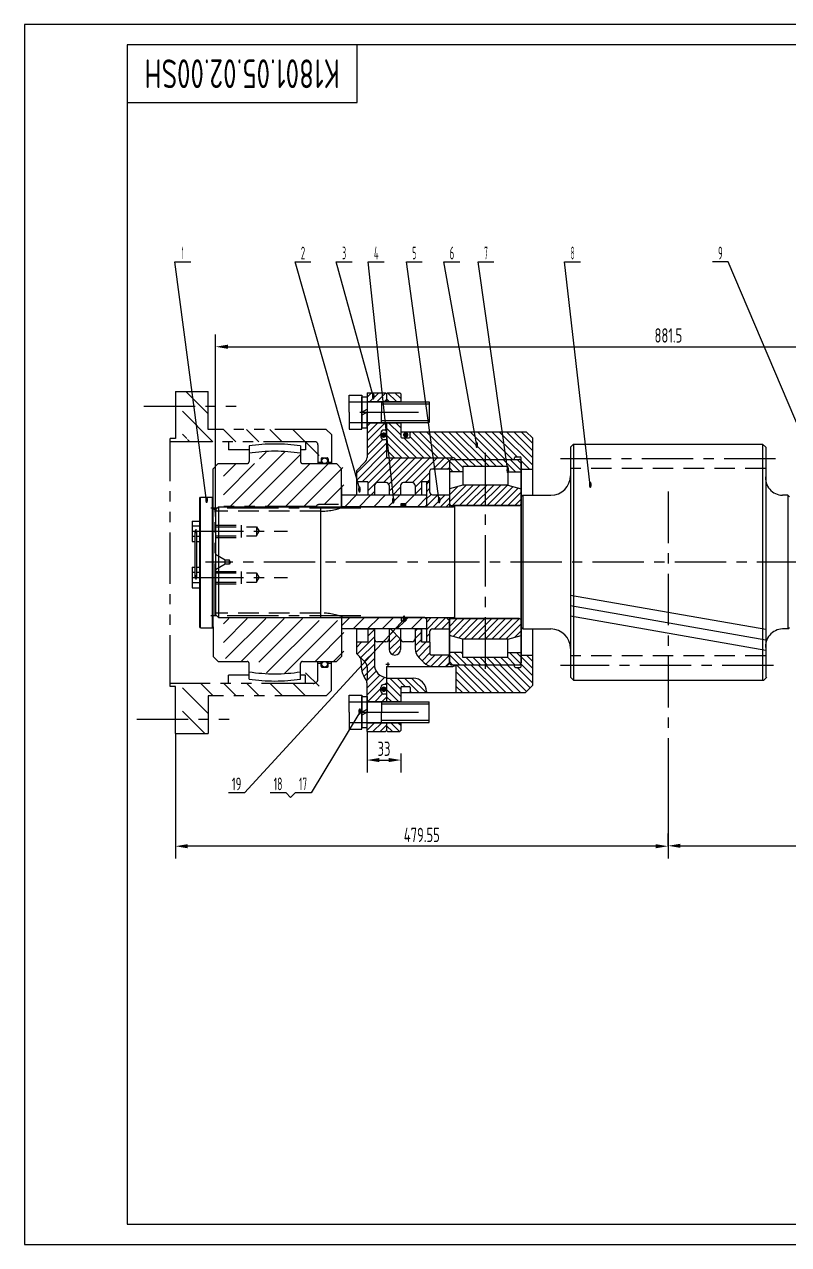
# Model space of a CAD drawing. Header units: millimetres. Extents: x 1710 to 3390, y 493 to 1727.
# Drawn here: x 1710 to 2454, y 539 to 1727 of the extents above; entities that cross this region are included whole.
import ezdxf
from ezdxf.enums import TextEntityAlignment as Align

# ---------------------------------------------------------------- set-up
doc = ezdxf.new("R2010")
doc.units = ezdxf.units.MM
doc.header["$LTSCALE"] = 40
for name, pattern in [('F', [0.75, 0.5, -0.25]), ('G', [2, 1.25, -0.25, 0.25, -0.25]), ('K', [2.5, 1.25, -0.25, 0.25, -0.25, 0.25, -0.25])]:
    doc.linetypes.add(name, pattern=pattern)
for name, color, linetype in [('01', 7, 'Continuous'), ('02', 1, 'Continuous'), ('04', 2, 'F'), ('05', 4, 'G'), ('07', 6, 'K'), ('08', 1, 'Continuous'), ('11', 3, 'Continuous')]:
    doc.layers.add(name, color=color, linetype=linetype)
doc.styles.get("Standard").update_dxf_attribs({"font": 'isocp', "width": 0.707, "bigfont": 'intecad.shx'})
doc.dimstyles.new('INTE', dxfattribs={"dimscale": 4, "dimtxt": 3.5, "dimasz": 3, "dimexe": 3, "dimexo": 0, "dimgap": 1, "dimtad": 1, "dimdec": 4, "dimdsep": 46, "dimtxsty": 'Standard', "dimcen": 0, "dimclrd": 1, "dimclre": 1, "dimclrt": 3, "dimaunit": 1, "dimadec": 0, "dimazin": 0, "dimtfac": 1, "dimtdec": 4, "dimtmove": 0, "dimatfit": 0, "dimfxl": 0, "dimarcsym": 0})
pattern_1 = [(45, (1.356, 15.7767), (-3.535534, 3.535534), [])]
pattern_2 = [(135, (1.356, 15.7767), (-3.535534, -3.535534), [])]
pattern_3 = [(45, (2.356, 15.7767), (-3.535534, 3.535534), [])]
pattern_4 = [(45, (2.356, 15.777), (-7.071068, 7.071068), [])]

# ---------------------------------------------------------------- blocks, each defined once
blk = doc.blocks.new('*U2')
at = {"layer": '01'}
for p, q in [((-15.1, 5), (-15.1, 0)), ((0, 5), (-15.1, 5)), ((-15.1, 0), (0, 0)), ((0, 0), (-2.9, 5)), ((0, 5), (2.9, 0)), ((0, 5), (15.1, 5)), ((15.1, 0), (0, 0)), ((15.1, 5), (15.1, 0))]:
    blk.add_line(p, q, dxfattribs=at)
at = {"layer": '05'}
blk.add_line((0, 7.1), (0, -2.1), dxfattribs=at)
blk = doc.blocks.new('*D37')
at = {"layer": '08', "color": 1, "lineweight": -2}
for p, q in [((1857.3, 1036.9), (1857.3, 915.1)), ((2336.8, 1019.9), (2336.8, 915.1)), ((2324.8, 927.1), (1869.3, 927.1))]:
    blk.add_line(p, q, dxfattribs=at)
at = {"layer": '08', "color": 1}
for points in [[(1869.3, 929.1), (1869.3, 925.1), (1857.3, 927.1)], [(2324.8, 929.1), (2324.8, 925.1), (2336.8, 927.1)]]:
    blk.add_solid(points, dxfattribs=at)
at = {"layer": 'Defpoints', "color": 0}
for p in [(1857.3, 1036.9), (2336.8, 1019.9), (1857.3, 927.1)]:
    blk.add_point(p, dxfattribs=at)
at = {"layer": '08', "color": 3, "insert": (2097.1, 938.1), "char_height": 14, "attachment_point": 5}
blk.add_mtext('479.55', dxfattribs=at)
blk = doc.blocks.new('*D38')
at = {"layer": '08', "color": 1, "lineweight": -2}
for p, q in [((1896.4, 1248.1), (1896.4, 1425.4)), ((2777.8, 1248.1), (2777.8, 1425.4)), ((1908.4, 1413.4), (2765.8, 1413.4))]:
    blk.add_line(p, q, dxfattribs=at)
at = {"layer": '08', "color": 1}
for points in [[(1908.4, 1415.4), (1908.4, 1411.4), (1896.4, 1413.4)], [(2765.8, 1415.4), (2765.8, 1411.4), (2777.8, 1413.4)]]:
    blk.add_solid(points, dxfattribs=at)
at = {"layer": 'Defpoints', "color": 0}
for p in [(2777.8, 1413.4), (1896.4, 1248.1), (2777.8, 1248.1)]:
    blk.add_point(p, dxfattribs=at)
at = {"layer": '08', "color": 3, "insert": (2337.1, 1424.4), "char_height": 14, "attachment_point": 5}
blk.add_mtext('881.5', dxfattribs=at)
blk = doc.blocks.new('*D41')
at = {"layer": '08', "color": 1, "lineweight": -2}
for p, q in [((2043.8, 1038.7), (2043.8, 999)), ((2055.8, 1011), (2064.8, 1011)), ((2076.8, 1017.3), (2076.8, 999))]:
    blk.add_line(p, q, dxfattribs=at)
at = {"layer": '08', "color": 1}
for points in [[(2055.8, 1013), (2055.8, 1009), (2043.8, 1011)], [(2064.8, 1013), (2064.8, 1009), (2076.8, 1011)]]:
    blk.add_solid(points, dxfattribs=at)
at = {"layer": 'Defpoints', "color": 0}
for p in [(2043.8, 1038.7), (2076.8, 1017.3), (2076.8, 1011)]:
    blk.add_point(p, dxfattribs=at)
at = {"layer": '08', "color": 3, "insert": (2060.3, 1022), "char_height": 14, "attachment_point": 5}
blk.add_mtext('33', dxfattribs=at)
blk = doc.blocks.new('*D42')
at = {"layer": '08', "color": 1, "lineweight": -2}
for p, q in [((2862.9, 1113), (2862.9, 915.5)), ((2336.8, 927.1), (2336.8, 939.5)), ((2348.8, 927.5), (2850.9, 927.5))]:
    blk.add_line(p, q, dxfattribs=at)
at = {"layer": '08', "color": 1}
for points in [[(2348.8, 929.5), (2348.8, 925.5), (2336.8, 927.5)], [(2850.9, 929.5), (2850.9, 925.5), (2862.9, 927.5)]]:
    blk.add_solid(points, dxfattribs=at)
at = {"layer": 'Defpoints', "color": 0}
for p in [(2862.9, 1113), (2336.8, 927.1), (2862.9, 927.5)]:
    blk.add_point(p, dxfattribs=at)
at = {"layer": '08', "color": 3, "insert": (2599.9, 938.5), "char_height": 14, "attachment_point": 5}
blk.add_mtext('526.1', dxfattribs=at)
blk = doc.blocks.new('*U50', base_point=(251.96, 168.31))
at = {"layer": '01'}
for p, q in [((251.96, 168.31), (251.96, 182.31)), ((195.96, 168.31), (251.96, 168.31))]:
    blk.add_line(p, q, dxfattribs=at)
blk = doc.blocks.new('*U51')
at = {"layer": '04'}
blk.add_blockref('*U50', (0, 0), dxfattribs=at)
blk = doc.blocks.new('*U52')
at = {"layer": '01'}
for points in [[(415, 292), (25, 292)], [(25, 292), (25, 5)], [(415, 5), (415, 292)], [(25, 5), (415, 5)]]:
    blk.add_lwpolyline(points, dxfattribs=at)
at = {"layer": '02'}
for points in [[(420, 297), (0, 297)], [(0, 297), (0, 0)], [(420, 0), (420, 297)], [(0, 0), (420, 0)]]:
    blk.add_lwpolyline(points, dxfattribs=at)

msp = doc.modelspace()

# ---------------------------------------------------------------- hatches: boundary and pattern name
at = {"layer": '02', "linetype": 'Continuous'}
h = msp.add_hatch(dxfattribs=at)
h.set_pattern_fill('ANSI31', color=1, scale=5, angle=90, style=0)
h.set_pattern_definition([(135, (1736.277, 625.262), (-11.22532, -11.22532), [])])
h.paths.add_polyline_path([(1864.07599, 1323.95128), (1869.07599, 1323.95128), (1869.07599, 1320.95128), (1981.07599, 1320.95128, -0.4142135624), (1984.07599, 1317.95128), (1984.07599, 1301.15128), (1987.07599, 1301.15128), (1987.07599, 1304.10361, -0.4142135624), (1988.07599, 1305.10361), (1993.07599, 1305.10361, -0.4142135624), (1994.07599, 1304.10361), (1994.07599, 1301.15128), (1997.07599, 1301.15128), (1997.07599, 1327.95128), (1992.07599, 1332.95128), (1889.07599, 1332.95128), (1889.07599, 1355.65128), (1864.07599, 1355.65128)])
h.paths.add_polyline_path([(1864.07599, 1369.66684), (1864.07599, 1355.65128), (1889.07599, 1355.65128), (1889.07599, 1369.66684)])
h.paths.add_polyline_path([(1864.07599, 1050.95128), (1889.07599, 1050.95128), (1889.07599, 1073.65128), (1992.07599, 1073.65128), (1997.07599, 1078.65128), (1997.07599, 1105.45128), (1994.07599, 1105.45128), (1994.07599, 1102.49895, -0.4142135624), (1993.07599, 1101.49895), (1988.07599, 1101.49895, -0.4142135624), (1987.07599, 1102.49895), (1987.07599, 1105.45128), (1984.07599, 1105.45128), (1984.07599, 1088.65128, -0.4142135624), (1981.07599, 1085.65128), (1869.07599, 1085.65128), (1869.07599, 1082.65128), (1864.07599, 1082.65128)])
h.paths.add_polyline_path([(1889.07599, 1036.93572), (1889.07599, 1050.95128), (1864.07599, 1050.95128), (1864.07599, 1036.93572)])
at = {"layer": '02'}
h = msp.add_hatch(dxfattribs=at)
h.set_pattern_fill('_USER', color=256, scale=5, angle=45, style=0, pattern_type=0)
h.set_pattern_definition(pattern_3)
h.paths.add_polyline_path([(2084.27211, 1305.18878), (2062.82599, 1305.18878), (2062.82599, 1322.75128), (2060.32599, 1322.75128, -0.4142135624), (2057.32599, 1325.75128), (2057.32599, 1329.27628, -0.4142135624), (2060.32599, 1332.27628), (2062.82599, 1332.27628), (2062.82599, 1339.38878), (2043.82599, 1339.38878), (2043.82599, 1334.58878), (2043.82599, 1305.60654, -0.2265014287), (2041.46796, 1300.66825), (2033.48849, 1292.68878), (2033.48849, 1285.79529), (2034.64019, 1281.74298), (2044.49099, 1281.74298), (2044.49099, 1269.04298), (2051.08099, 1269.04298), (2051.08099, 1278.18878, -0.4142135624), (2054.08099, 1281.18878), (2062.37849, 1281.18878, -0.4142135624), (2065.37849, 1278.18878), (2065.37849, 1269.04298), (2071.81372, 1269.04298)])
h.paths.add_polyline_path([(2106.47599, 1294.18878), (2123.69607, 1294.18878), (2123.97599, 1295.07976), (2123.97599, 1301.58855, -0.0000559219), (2123.97599, 1301.58902), (2123.97599, 1302.23798), (2121.02519, 1305.18878), (2084.27211, 1305.18878), (2071.81372, 1269.04298), (2076.38099, 1269.04298), (2076.38099, 1278.18878, -0.4142135624), (2079.38099, 1281.18878), (2087.67849, 1281.18878, -0.4142135624), (2090.67849, 1278.18878), (2090.67849, 1269.04298), (2096.97849, 1269.04298), (2096.97849, 1281.74298), (2104.97599, 1281.74298), (2104.97599, 1292.68878, -0.4142135624)])
h.paths.add_polyline_path([(2062.82599, 1367.68878), (2061.82599, 1368.68878), (2043.82599, 1368.68878), (2043.82599, 1359.98878), (2062.82599, 1359.98878)])
h.paths.add_polyline_path([(2047.73828, 1361.4969), (2052.47922, 1361.4969), (2052.47922, 1367.65075), (2047.73828, 1367.65075)], flags=24)
h = msp.add_hatch(dxfattribs=at)
h.set_pattern_fill('_USER', color=256, scale=5, angle=135, style=0, pattern_type=0)
h.set_pattern_definition(pattern_2)
h.paths.add_polyline_path([(2204.82599, 1324.68878), (2198.82599, 1330.68878), (2086.32599, 1330.68878), (2085.32599, 1329.68878), (2085.32599, 1325.68878, -0.4142135624), (2084.32599, 1324.68878), (2077.32599, 1324.68878, -0.4142135624), (2076.32599, 1325.68878), (2076.32599, 1339.38878), (2062.82599, 1339.38878), (2062.82599, 1322.75128), (2062.82599, 1305.73798), (2062.82599, 1305.18878), (2127.32599, 1305.18878, -0.2679491924), (2129.92407, 1303.68878), (2187.32599, 1303.68878), (2187.32599, 1305.18878, -0.4142135624), (2188.32599, 1306.18878), (2192.82599, 1306.18878, -0.4142135624), (2193.82599, 1305.18878), (2193.82599, 1294.18878), (2204.82599, 1294.18878)])
h.paths.add_polyline_path([(2076.32599, 1367.68878), (2075.32599, 1368.68878), (2063.82599, 1368.68878), (2062.82599, 1367.68878), (2062.82599, 1359.98878), (2076.32599, 1359.98878)])
h.paths.add_polyline_path([(2147.72871, 1333.73233), (2170.07327, 1333.73233), (2170.07327, 1320.60733), (2147.72871, 1320.60733)], flags=25)
at = {"layer": '02', "linetype": 'Continuous'}
for points in [[(2057.38661, 1327.3473, 1), (2062.76939, 1327.3473, 1)], [(2078.83342, 1327.64043, 1), (2084.21619, 1327.64043, 1)], [(2057.46596, 1079.936, 1), (2062.84873, 1079.936, 1)]]:
    msp.add_hatch(color=1, dxfattribs=at).paths.add_polyline_path(points)
at = {"layer": '02'}
h = msp.add_hatch(dxfattribs=at)
h.set_pattern_fill('ANSI31', color=256, scale=4, style=0)
h.set_pattern_definition([(45, (1741.825, 532.301), (-8.98026, 8.98026), [])])
h.paths.add_polyline_path([(1994.36764, 1257.86683, -0.3829278066), (1996.35599, 1259.65128), (2018.35599, 1259.65128), (2021.35599, 1262.65128), (2021.35599, 1284.40128), (2021.35599, 1294.65128), (2016.35599, 1299.65128), (1981.07599, 1299.65128, -0.4142135624), (1979.07599, 1301.65128), (1979.07599, 1309.72892, 0.096117968), (1939.07599, 1309.72892), (1939.07599, 1301.65128, -0.4142135624), (1937.07599, 1299.65128), (1909.07599, 1299.65128), (1904.07599, 1294.65128), (1904.07599, 1272.35128), (1904.07599, 1257.86683)])
h.paths.add_polyline_path([(1904.07599, 1148.73573), (1904.07599, 1134.25128), (1904.07599, 1111.95128), (1909.07599, 1106.95128), (1937.07599, 1106.95128, -0.4142135624), (1939.07599, 1104.95128), (1939.07599, 1096.87364, 0.096117968), (1979.07599, 1096.87364), (1979.07599, 1104.95128, -0.4142135624), (1981.07599, 1106.95128), (2016.35599, 1106.95128), (2021.35599, 1111.95128), (2021.35599, 1122.20128), (2021.35599, 1143.95128), (2018.35599, 1146.95128), (1996.35599, 1146.95128, -0.3829278066), (1994.36764, 1148.73573)])
h = msp.add_hatch(dxfattribs=at)
h.set_pattern_fill('ANSI31', color=256, scale=1.5, angle=90, style=0)
h.set_pattern_definition([(135, (1766.6815, 541.4263), (-3.367596, -3.367596), [])])
h.paths.add_polyline_path([(2136.97599, 1296.68878), (2180.82599, 1296.68878), (2180.82599, 1291.68878), (2193.82599, 1291.68878), (2193.82599, 1301.58878, 0.4142135624), (2191.72599, 1303.68878), (2126.07599, 1303.68878, 0.4141808044), (2123.97599, 1301.58902), (2123.97599, 1291.68878), (2136.97599, 1291.68878)])
h.paths.add_polyline_path([(2180.82599, 1110.68878), (2136.97599, 1110.68878), (2136.97599, 1115.68878), (2123.97599, 1115.68878), (2123.97599, 1105.78855, 0.414180805), (2126.07599, 1103.68878), (2191.72599, 1103.68878, 0.4142135624), (2193.82599, 1105.78878), (2193.82599, 1115.68878), (2180.82599, 1115.68878)])
at = {"layer": '02', "linetype": 'Continuous'}
h = msp.add_hatch(dxfattribs=at)
h.set_pattern_fill('_USER', color=1, scale=5, angle=45, style=0, pattern_type=0)
h.set_pattern_definition([(45, (2014.297, 1008.137), (-3.53553, 3.53553), [])])
h.paths.add_polyline_path([(2107.67599, 1269.18878, -0.4142135624), (2104.67599, 1272.18878), (2104.67599, 1281.43878), (2101.67599, 1281.43878), (2101.67599, 1257.68878), (2120.97599, 1257.68878), (2123.97599, 1260.68878), (2123.97599, 1268.68878), (2123.47599, 1269.18878)])
h.paths.add_polyline_path([(2123.47599, 1138.68878), (2123.97599, 1139.18878), (2123.97599, 1146.68878), (2120.97599, 1149.68878), (2101.67599, 1149.68878), (2101.67599, 1125.93878), (2104.67599, 1125.93878), (2104.67599, 1135.68878, -0.4142135624), (2107.67599, 1138.68878)])
at = {"layer": '02'}
h = msp.add_hatch(dxfattribs=at)
h.set_pattern_fill('ANSI31', color=256, scale=1.5, style=0)
h.set_pattern_definition([(45, (1766.6815, 541.4263), (-3.367596, 3.367596), [])])
h.paths.add_polyline_path([(2191.72599, 1258.68878, 0.4142135624), (2193.82599, 1260.78878), (2193.82599, 1275.20544), (2180.82599, 1278.68878), (2136.97599, 1278.68878), (2123.97599, 1275.20544), (2123.97599, 1260.78854, 0.4141805909), (2126.07599, 1258.68878)])
h.paths.add_polyline_path([(2126.07599, 1148.68878, 0.4141805908), (2123.97599, 1146.58902), (2123.97599, 1132.17212), (2136.97599, 1128.68878), (2180.82599, 1128.68878), (2193.82599, 1132.17212), (2193.82599, 1146.58878, 0.4142135624), (2191.72599, 1148.68878)])
h = msp.add_hatch(dxfattribs=at)
h.set_pattern_fill('_USER', color=256, scale=10, angle=45, style=0, pattern_type=0)
h.set_pattern_definition(pattern_4)
h.paths.add_polyline_path([(2077.17599, 1257.68878), (2077.17599, 1260.68878), (2081.67599, 1260.68878), (2081.67599, 1257.68878), (2100.17599, 1257.68878), (2101.67599, 1259.18878), (2101.67599, 1268.26378), (2101.17599, 1268.76378), (2089.47599, 1268.76378), (2019.07599, 1268.76378), (2019.07599, 1257.68878), (2028.67599, 1257.68878)])
h.paths.add_polyline_path([(2067.07089, 1259.86287), (2071.84012, 1259.86287), (2071.84012, 1265.86287), (2067.07089, 1265.86287)], flags=24)
msp.add_hatch(color=256, dxfattribs=at).paths.add_polyline_path([(2081.67599, 1257.68878), (2081.67599, 1260.68878), (2077.17599, 1260.68878), (2077.17599, 1257.68878)])
h = msp.add_hatch(dxfattribs=at)
h.set_pattern_fill('_USER', color=256, scale=10, angle=45, style=0, pattern_type=0)
h.set_pattern_definition(pattern_4)
h.paths.add_polyline_path([(2071.04884, 1138.61378), (2078.46234, 1146.68878), (2077.17599, 1146.68878), (2077.17599, 1149.68878), (2019.07599, 1149.68878), (2019.07599, 1138.61378)])
h.paths.add_polyline_path([(2101.17599, 1138.61378), (2101.67599, 1139.11378), (2101.67599, 1148.18878), (2100.17599, 1149.68878), (2081.67599, 1149.68878), (2081.67599, 1146.68878), (2078.46234, 1146.68878), (2071.04884, 1138.61378)])
h.paths.add_polyline_path([(2077.63209, 1145.35554), (2082.37303, 1145.35554), (2082.37303, 1151.50939), (2077.63209, 1151.50939)], flags=9)
h = msp.add_hatch(dxfattribs=at)
h.set_pattern_fill('_USER', color=256, scale=5, angle=45, style=0, pattern_type=0)
h.set_pattern_definition(pattern_3)
h.paths.add_polyline_path([(2050.95099, 1116.72262), (2050.95099, 1129.18878), (2050.95099, 1138.33458), (2044.49099, 1138.33458), (2044.49099, 1125.63458), (2033.48849, 1125.63458), (2033.48849, 1114.68878), (2036.39112, 1111.78615), (2041.61916, 1106.55811)])
h.paths.add_polyline_path([(2037.99593, 1102.61158, 0.1401145577), (2042.72443, 1089.12515, -0.155135929), (2043.82599, 1085.66029), (2043.82599, 1067.98878), (2062.82599, 1067.98878), (2062.82599, 1075.10128), (2060.32599, 1075.10128, -0.4142135624), (2057.32599, 1078.10128), (2057.32599, 1081.62628, -0.4142135624), (2060.32599, 1084.62628), (2062.82599, 1084.62628), (2062.82599, 1091.18835, -0.3890570737), (2050.95099, 1104.13958), (2050.95099, 1116.72262)])
h = msp.add_hatch(dxfattribs=at)
h.set_pattern_fill('_USER', color=256, scale=5, angle=45, style=0, pattern_type=0)
h.set_pattern_definition(pattern_1)
h.paths.add_polyline_path([(2066.87849, 1138.33458), (2065.37849, 1138.33458), (2065.37849, 1118.68878, 0.4142801306), (2070.87974, 1113.18878, 0.4142801306), (2076.38099, 1118.68878), (2076.38099, 1128.76558, -0.0064190166), (2076.37111, 1128.84197)])
at = {"layer": '02', "linetype": 'Continuous'}
h = msp.add_hatch(dxfattribs=at)
h.set_pattern_fill('_USER', color=1, scale=5, angle=45, style=0, pattern_type=0)
h.set_pattern_definition(pattern_1)
h.paths.add_polyline_path([(2106.47599, 1113.18878, -0.4142135624), (2104.97599, 1114.68878), (2104.97599, 1125.63458), (2096.97849, 1125.63458), (2096.97849, 1138.33458), (2090.67849, 1138.33458), (2090.67849, 1119.67186, 0.1989123674), (2094.4861, 1110.47947), (2099.01838, 1105.94719, 0.1763882473), (2107.08082, 1102.18878), (2121.02519, 1102.18878), (2123.97599, 1105.13958), (2123.97599, 1105.78855, -0.0000559219), (2123.97599, 1105.78902), (2123.97599, 1113.18878)])
at = {"layer": '02'}
h = msp.add_hatch(dxfattribs=at)
h.set_pattern_fill('_USER', color=256, scale=5, angle=135, style=0, pattern_type=0)
h.set_pattern_definition(pattern_2)
h.paths.add_polyline_path([(2197.92599, 1076.68878), (2204.82599, 1083.58878), (2204.82599, 1113.18878), (2193.82599, 1113.18878), (2193.82599, 1102.18878, -0.4142135624), (2192.82599, 1101.18878), (2188.32599, 1101.18878, -0.4142135624), (2187.32599, 1102.18878), (2187.32599, 1103.68878), (2130.32599, 1103.68878), (2130.32599, 1076.68878)])
h.paths.add_polyline_path([(2076.32599, 1081.68878, -0.4142135624), (2077.32599, 1082.68878), (2084.32599, 1082.68878, -0.4142135624), (2085.32599, 1081.68878), (2085.32599, 1077.68878), (2086.32599, 1076.68878), (2101.72599, 1076.68878), (2101.72599, 1077.68878, 0.4142135624), (2088.72599, 1090.68878), (2062.82599, 1090.68878), (2062.82599, 1084.62628), (2062.82599, 1067.98878), (2076.32599, 1067.98878)])
h.paths.add_polyline_path([(2075.32599, 1038.68878), (2076.32599, 1039.68878), (2076.32599, 1047.38878), (2062.82599, 1047.38878), (2062.82599, 1039.68878), (2063.82599, 1038.68878)])
h = msp.add_hatch(dxfattribs=at)
h.set_pattern_fill('_USER', color=256, scale=5, angle=45, style=0, pattern_type=0)
h.set_pattern_definition(pattern_1)
h.paths.add_polyline_path([(2043.82599, 1047.38878), (2043.82599, 1042.58878), (2043.82599, 1038.68878), (2061.82599, 1038.68878), (2062.82599, 1039.68878), (2062.82599, 1047.38878)])

# ---------------------------------------------------------------- linework, layer by layer
for p, q in [((2043.82599, 1359.98878), (2076.82599, 1359.98878)), ((2043.82599, 1339.38878), (2076.82599, 1339.38878)), ((2244.82599, 1318.53378), (2241.82599, 1315.53378)), ((2241.82599, 1315.53378), (2241.82599, 1091.84378)), ((2244.82599, 1318.53378), (2244.82599, 1088.84378)), ((2244.82599, 1318.53378), (2428.82599, 1318.53378)), ((2428.82599, 1318.53378), (2428.82599, 1088.84378)), ((2428.82599, 1318.53378), (2431.82599, 1315.53378)), ((2431.82599, 1315.53378), (2431.82599, 1091.84378)), ((2126.07599, 1303.68878), (2191.72599, 1303.68878)), ((2180.82599, 1296.68878), (2136.97599, 1296.68878)), ((2136.97599, 1296.68878), (2136.97599, 1278.68878)), ((2180.82599, 1296.68878), (2180.82599, 1278.68878)), ((2136.97599, 1291.68878), (2123.97599, 1291.68878)), ((2180.82599, 1291.68878), (2193.82599, 1291.68878)), ((2019.07599, 1278.27878), (2019.07599, 1257.66378)), ((2136.97599, 1278.68878), (2123.97599, 1275.20544)), ((2180.82599, 1278.68878), (2136.97599, 1278.68878)), ((2180.82599, 1278.68878), (2193.82599, 1275.20544)), ((2195.32599, 1268.77878), (2222.72599, 1268.77878)), ((2453.32599, 1268.77878), (2448.11969, 1268.77878)), ((1899.37599, 1257.66378), (2127.82599, 1257.66378)), ((2028.67599, 1257.68878), (2019.07599, 1257.68878)), ((2126.07597, 1258.68878), (2191.72599, 1258.68878)), ((2128.82599, 1258.71878), (2128.82599, 1148.65878)), ((1899.37599, 1149.71378), (2127.82599, 1149.71378)), ((2019.07599, 1149.71378), (2019.07599, 1149.68878)), ((2019.07599, 1149.68878), (2019.07599, 1129.09878)), ((2126.07597, 1148.68878), (2191.72599, 1148.68878)), ((2135.60597, 1148.68878), (2191.72599, 1148.68878)), ((2136.97599, 1128.68878), (2123.97599, 1132.17212)), ((2180.82599, 1128.68878), (2136.97599, 1128.68878)), ((2136.97599, 1110.68878), (2136.97599, 1128.68878)), ((2180.82599, 1128.68878), (2193.82599, 1132.17212)), ((2180.82599, 1110.68878), (2180.82599, 1128.68878)), ((2195.32599, 1138.59878), (2222.72599, 1138.59878)), ((2453.32599, 1138.59878), (2448.11969, 1138.59878)), ((2136.97599, 1115.68878), (2123.97599, 1115.68878)), ((2180.82599, 1110.68878), (2136.97599, 1110.68878)), ((2180.82599, 1115.68878), (2193.82599, 1115.68878)), ((2126.07599, 1103.68878), (2191.72599, 1103.68878)), ((2244.82599, 1088.84378), (2241.82599, 1091.84378)), ((2244.82599, 1088.84378), (2430.02599, 1088.84378)), ((2433.02599, 1091.84378), (2430.02599, 1088.84378)), ((2043.82599, 1067.98878), (2076.82599, 1067.98878)), ((2043.82599, 1047.38878), (2076.82599, 1047.38878))]:
    msp.add_line(p, q)
for centre, radius, start, end in [((2126.07599, 1301.58878), 2.1, 90.00000001, 180), ((2191.72599, 1301.58878), 2.1, 0, 90), ((2222.72599, 1287.87878), 19.1, 270, 0), ((2448.55934, 1285.6537), 16.88064, 172.42564117, 268.50757735), ((2126.07599, 1260.78878), 2.1, 180, 270), ((2127.82599, 1258.66378), 1, 270, 0), ((2126.07599, 1146.58878), 2.1, 90, 180), ((2127.82599, 1148.71378), 1, 0, 90), ((2222.72599, 1119.49878), 19.1, 0, 90), ((2448.55934, 1121.72387), 16.88064, 91.49242265, 187.57435883), ((2126.07599, 1105.78878), 2.1, 180, 269.99999999), ((2191.72599, 1105.78878), 2.1, 270, 0)]:
    msp.add_arc(centre, radius, start, end)
at = {"layer": '01'}
for p, q in [((2043.82599, 1368.68878), (2043.82599, 1305.60654)), ((2043.82599, 1368.68878), (2061.82599, 1368.68878)), ((2062.82599, 1367.68878), (2061.82599, 1368.68878)), ((2062.82599, 1367.68878), (2063.82599, 1368.68878)), ((2062.82599, 1367.68878), (2062.82599, 1359.68878)), ((2062.82599, 1367.68878), (2062.82599, 1359.68878)), ((2063.82599, 1368.68878), (2075.82599, 1368.68878)), ((2075.82599, 1368.68878), (2076.82599, 1367.68878)), ((2076.82599, 1367.68878), (2076.82599, 1359.68878)), ((2026.32599, 1349.68878), (2026.32599, 1366.16378)), ((2026.32599, 1366.16378), (2038.82599, 1366.16378)), ((2026.32599, 1359.68878), (2038.82599, 1359.68878)), ((2038.82599, 1366.16378), (2038.82599, 1349.68878)), ((2038.82599, 1359.68878), (2104.33106, 1359.68878)), ((2057.82599, 1359.68878), (2057.82599, 1349.68878)), ((2104.33106, 1359.68878), (2104.33106, 1339.68878)), ((2026.32599, 1349.68878), (2026.32599, 1333.21378)), ((2038.82599, 1333.21378), (2038.82599, 1349.68878)), ((2057.82599, 1339.68878), (2057.82599, 1349.68878)), ((2026.32599, 1339.68878), (2038.82599, 1339.68878)), ((2026.32599, 1333.21378), (2038.82599, 1333.21378)), ((2038.82599, 1339.68878), (2104.33106, 1339.68878)), ((2062.82599, 1339.68878), (2062.82599, 1305.18878)), ((2062.82599, 1339.68878), (2062.82599, 1322.75128)), ((2076.82599, 1339.68878), (2076.82599, 1325.68878)), ((2085.82599, 1329.68878), (2086.82599, 1330.68878)), ((2204.82599, 1324.68878), (2198.82599, 1330.68878)), ((2062.82599, 1322.75128), (2062.82599, 1305.73798)), ((2085.82599, 1325.68878), (2085.82599, 1329.68878)), ((2204.82599, 1324.68878), (2204.82599, 1268.77878)), ((2123.97599, 1302.23798), (2123.97599, 1257.66378)), ((2193.82599, 1301.58878), (2193.82599, 1260.78878)), ((2033.48849, 1292.68878), (2033.48849, 1268.76378)), ((2104.97599, 1281.74298), (2104.97599, 1292.68878)), ((2123.97599, 1294.18878), (2106.47599, 1294.18878)), ((2044.49099, 1281.74298), (2044.49099, 1269.04298)), ((2051.08099, 1278.18878), (2051.08099, 1268.76378)), ((2065.37849, 1278.18878), (2065.37849, 1269.04298)), ((2076.38099, 1278.18878), (2076.38099, 1269.04298)), ((2090.67849, 1278.18878), (2090.67849, 1268.76378)), ((2096.97849, 1281.74298), (2096.97849, 1268.76378)), ((2101.67599, 1281.43878), (2101.67599, 1257.66378)), ((2101.67599, 1281.43878), (2104.67599, 1281.43878)), ((2104.67599, 1281.43878), (2104.67599, 1272.18878)), ((2077.17599, 1257.68878), (2077.17599, 1260.68878)), ((2077.17599, 1260.68878), (2081.67599, 1260.68878)), ((2081.67599, 1257.66378), (2081.67599, 1260.68878)), ((2101.67599, 1268.26378), (2101.17599, 1268.76378)), ((2123.97599, 1268.68878), (2123.47599, 1269.18878)), ((2123.97599, 1268.68878), (2123.97599, 1257.66378)), ((2195.32599, 1268.77878), (2193.82599, 1267.27878)), ((2193.82599, 1267.27878), (2193.82599, 1140.09878)), ((2195.32599, 1268.77878), (2195.32599, 1138.59878)), ((2453.32599, 1268.77878), (2453.32599, 1138.59878)), ((2453.32599, 1268.77878), (2454.82599, 1267.27878)), ((1896.37599, 1254.66378), (1896.37599, 1152.71378)), ((1899.37599, 1257.66378), (1899.37599, 1149.71378)), ((2101.67599, 1259.18878), (2100.17599, 1257.68878)), ((1873.57599, 1243.70378), (1873.57599, 1223.67378)), ((1873.57599, 1243.70378), (1881.07599, 1243.70378)), ((1881.07599, 1238.69628), (1873.57599, 1238.69628)), ((1876.37329, 1228.68128), (1873.57599, 1228.68128)), ((1873.57599, 1223.67378), (1876.37329, 1223.67378)), ((1876.37329, 1233.68878), (1876.37329, 1188.68878)), ((1878.2787, 1188.68878), (1878.2787, 1233.68878)), ((1881.07599, 1228.68128), (1878.2787, 1228.68128)), ((1878.2787, 1223.67378), (1881.07599, 1223.67378)), ((1873.57599, 1198.70378), (1873.57599, 1178.67378)), ((1873.57599, 1198.70378), (1876.37329, 1198.70378)), ((1876.37329, 1193.69628), (1873.57599, 1193.69628)), ((1878.2787, 1198.70378), (1881.07599, 1198.70378)), ((1881.07599, 1193.69628), (1878.2787, 1193.69628)), ((1881.07599, 1183.68128), (1873.57599, 1183.68128)), ((1873.57599, 1178.67378), (1881.07599, 1178.67378)), ((1899.37599, 1149.71378), (1896.37599, 1152.71378)), ((2077.17599, 1149.68878), (2077.17599, 1146.68878)), ((2077.17599, 1146.68878), (2081.67599, 1146.68878)), ((2081.67599, 1149.71378), (2081.67599, 1146.68878)), ((2101.67599, 1148.18878), (2100.17599, 1149.68878)), ((2101.67599, 1149.71378), (2101.67599, 1125.93878)), ((2123.97599, 1149.71378), (2123.97599, 1139.18878)), ((2123.97599, 1149.71378), (2123.97599, 1105.13958)), ((2193.82599, 1146.58878), (2193.82599, 1105.78878)), ((2033.48849, 1138.61378), (2033.48849, 1114.68878)), ((2044.49099, 1138.33458), (2044.49099, 1125.63458)), ((2050.95099, 1138.61378), (2050.95099, 1129.18878)), ((2050.95099, 1129.18878), (2050.95099, 1103.77628)), ((2065.37849, 1138.61378), (2065.37849, 1118.68878)), ((2066.87849, 1138.33458), (2076.38099, 1128.83208)), ((2076.38099, 1138.61378), (2076.38099, 1118.68878)), ((2090.67849, 1138.61378), (2090.67849, 1119.67186)), ((2096.97849, 1138.61378), (2096.97849, 1125.63458)), ((2096.97849, 1125.63458), (2096.97849, 1138.61378)), ((2101.17599, 1138.61378), (2101.67599, 1139.11378)), ((2104.67599, 1135.68878), (2104.67599, 1125.93878)), ((2123.97599, 1139.18878), (2123.47599, 1138.68878)), ((2195.32599, 1138.59878), (2193.82599, 1140.09878)), ((2204.82599, 1138.59878), (2204.82599, 1083.58878)), ((2453.32599, 1138.59878), (2454.82599, 1140.09878)), ((2101.67599, 1125.93878), (2104.67599, 1125.93878)), ((2104.97599, 1125.63458), (2104.97599, 1114.68878)), ((2070.87849, 1113.18878), (2070.88099, 1113.18878)), ((2099.01838, 1105.94719), (2094.4861, 1110.47947)), ((2123.97599, 1113.18878), (2106.47599, 1113.18878)), ((2062.82599, 1102.18878), (2062.82599, 1067.68878)), ((2062.82599, 1101.63958), (2062.82599, 1084.62628)), ((2130.32599, 1103.68878), (2130.32599, 1076.68878)), ((2043.82599, 1038.68878), (2043.82599, 1085.66029)), ((2062.82599, 1084.62628), (2062.82599, 1067.68878)), ((2076.82599, 1081.68878), (2076.82599, 1067.68878)), ((2085.82599, 1081.68878), (2085.82599, 1077.68878)), ((2197.92599, 1076.68878), (2204.82599, 1083.58878)), ((2026.32599, 1074.16378), (2038.82599, 1074.16378)), ((2026.32599, 1057.68878), (2026.32599, 1074.16378)), ((2038.82599, 1074.16378), (2038.82599, 1057.68878)), ((2085.82599, 1077.68878), (2086.82599, 1076.68878)), ((2101.72599, 1077.68878), (2101.72599, 1076.68878)), ((2026.32599, 1067.68878), (2038.82599, 1067.68878)), ((2026.32599, 1057.68878), (2026.32599, 1041.21378)), ((2038.82599, 1067.68878), (2104.33106, 1067.68878)), ((2038.82599, 1041.21378), (2038.82599, 1057.68878)), ((2057.82599, 1067.68878), (2057.82599, 1057.68878)), ((2057.82599, 1047.68878), (2057.82599, 1057.68878)), ((2104.33106, 1047.68878), (2104.33106, 1067.68878)), ((2026.32599, 1047.68878), (2038.82599, 1047.68878)), ((2038.82599, 1047.68878), (2104.33106, 1047.68878)), ((2062.82599, 1047.68878), (2062.82599, 1039.68878)), ((2062.82599, 1047.68878), (2062.82599, 1039.68878)), ((2076.82599, 1047.68878), (2076.82599, 1039.68878)), ((2026.32599, 1041.21378), (2038.82599, 1041.21378)), ((2043.82599, 1038.68878), (2061.82599, 1038.68878)), ((2062.82599, 1039.68878), (2061.82599, 1038.68878)), ((2063.82599, 1038.68878), (2062.82599, 1039.68878)), ((2063.82599, 1038.68878), (2075.82599, 1038.68878)), ((2075.82599, 1038.68878), (2076.82599, 1039.68878))]:
    msp.add_line(p, q, dxfattribs=at)
at = {"layer": '01', "color": 7, "linetype": 'Continuous'}
for p, q in [((2062.82599, 1332.27628), (2060.32599, 1332.27628)), ((2076.82599, 1330.68878), (2198.82599, 1330.68878)), ((2057.32599, 1329.27628), (2057.32599, 1325.75128)), ((2062.82599, 1322.75128), (2060.32599, 1322.75128)), ((2077.82599, 1324.68878), (2084.82599, 1324.68878)), ((2041.46796, 1300.66825), (2033.48849, 1292.68878)), ((2062.82599, 1305.18878), (2127.32599, 1305.18878)), ((2123.97599, 1302.23798), (2120.97599, 1305.23798)), ((2123.97599, 1301.58902), (2123.97599, 1257.66378)), ((2129.92407, 1303.68878), (2187.32599, 1303.68878)), ((2133.49599, 1303.68878), (2187.32599, 1303.68878)), ((2133.49599, 1303.68878), (2187.32599, 1303.68878)), ((2187.32599, 1303.68878), (2187.32599, 1305.18878)), ((2188.32599, 1306.18878), (2192.82599, 1306.18878)), ((2193.82599, 1102.18878), (2193.82599, 1305.18878)), ((2193.82599, 1294.18878), (2204.82599, 1294.18878)), ((2044.49099, 1281.74298), (2033.48849, 1281.74298)), ((2062.37849, 1281.18878), (2054.08099, 1281.18878)), ((2087.67849, 1281.18878), (2079.38099, 1281.18878)), ((2104.97599, 1281.74298), (2096.97849, 1281.74298)), ((1881.07599, 1266.00128), (1881.87599, 1266.80128)), ((1881.07599, 1140.60128), (1881.07599, 1266.00128)), ((1881.87599, 1139.80128), (1881.87599, 1266.80128)), ((1881.87599, 1266.80128), (1893.27599, 1266.80128)), ((1893.27599, 1139.80128), (1893.27599, 1266.80128)), ((1894.07599, 1266.00128), (1893.27599, 1266.80128)), ((1894.07599, 1140.60128), (1894.07599, 1266.00128)), ((2089.47599, 1268.76378), (2019.07599, 1268.76378)), ((2051.08099, 1269.04298), (2033.48849, 1269.04298)), ((2076.38099, 1269.04298), (2065.37849, 1269.04298)), ((2101.17599, 1268.76378), (2089.47599, 1268.76378)), ((2096.97849, 1269.04298), (2090.67849, 1269.04298)), ((2107.67599, 1269.18878), (2123.47599, 1269.18878)), ((2120.97599, 1257.68878), (2123.97599, 1260.68878)), ((2193.82599, 1270.92628), (2193.82599, 1141.45128)), ((2100.17599, 1257.68878), (2028.67599, 1257.68878)), ((2101.67599, 1257.68878), (2120.97599, 1257.68878)), ((2191.82599, 1258.68878), (2127.14599, 1258.68878)), ((1881.87599, 1139.80128), (1881.07599, 1140.60128)), ((1894.07599, 1140.60128), (1893.27599, 1139.80128)), ((2100.17599, 1149.68878), (2019.07599, 1149.68878)), ((2101.67599, 1149.68878), (2120.97599, 1149.68878)), ((2120.97599, 1149.68878), (2123.97599, 1146.68878)), ((2123.97599, 1105.78855), (2123.97599, 1149.71378)), ((2191.82599, 1148.68878), (2127.14599, 1148.68878)), ((2191.82599, 1148.68878), (2136.67599, 1148.68878)), ((1881.87599, 1139.80128), (1893.27599, 1139.80128)), ((2101.17599, 1138.61378), (2019.07599, 1138.61378)), ((2050.95099, 1138.33458), (2033.48849, 1138.33458)), ((2066.87849, 1138.33458), (2065.37849, 1138.33458)), ((2096.98849, 1138.33458), (2090.63849, 1138.33458)), ((2107.67599, 1138.68878), (2123.47599, 1138.68878)), ((2044.49099, 1125.63458), (2033.48849, 1125.63458)), ((2062.23849, 1126.18878), (2053.95099, 1126.18878)), ((2087.63849, 1126.18878), (2079.35099, 1126.18878)), ((2104.92599, 1125.63458), (2096.98849, 1125.63458)), ((2036.39112, 1111.78615), (2033.48849, 1114.68878)), ((2123.97599, 1105.13958), (2120.97599, 1102.13958)), ((2193.82599, 1113.18878), (2204.82599, 1113.18878)), ((2062.82599, 1102.18878), (2127.32599, 1102.18878)), ((2130.32599, 1103.68878), (2187.32599, 1103.68878)), ((2133.49599, 1103.68878), (2187.32599, 1103.68878)), ((2133.49599, 1103.68878), (2187.32599, 1103.68878)), ((2187.32599, 1102.18878), (2187.32599, 1103.68878)), ((2188.32599, 1101.18878), (2192.82599, 1101.18878)), ((2057.32599, 1078.10128), (2057.32599, 1081.62628)), ((2062.82599, 1084.62628), (2060.32599, 1084.62628)), ((2062.82599, 1090.68878), (2088.72599, 1090.68878)), ((2077.82599, 1082.68878), (2084.82599, 1082.68878)), ((2062.82599, 1075.10128), (2060.32599, 1075.10128)), ((2076.82599, 1076.68878), (2197.92599, 1076.68878))]:
    msp.add_line(p, q, dxfattribs=at)
for centre in [(1877.32599, 1233.68878), (1877.32599, 1188.68878)]:
    msp.add_circle(centre, 0.9527, dxfattribs=at)
for centre, radius, start, end in [((2060.32599, 1329.27628), 3, 90, 180), ((2060.32599, 1325.75128), 3, 180, 270), ((2188.32599, 1305.18878), 1, 90, 180), ((2192.82599, 1305.18878), 1, 0, 90), ((2191.72599, 1260.78878), 2.1, 270, 0), ((2191.82599, 1260.68878), 2, 270, 0), ((2191.72599, 1146.58878), 2.1, 0, 90), ((2191.82599, 1146.68878), 2, 0, 90), ((2191.82599, 1146.68878), 2, 0, 90), ((2188.32599, 1102.18878), 1, 180, 270), ((2192.82599, 1102.18878), 1, 270, 0), ((2060.32599, 1081.62628), 3, 90, 180), ((2060.32599, 1078.10128), 3, 180, 270)]:
    msp.add_arc(centre, radius, start, end, dxfattribs=at)
at = {"layer": '01'}
for centre, radius, start, end in [((2077.82599, 1325.68878), 1, 180, 270), ((2084.82599, 1325.68878), 1, 270, 0), ((2037.47599, 1305.60654), 6.35, 308.95105019, 0), ((2127.32599, 1302.18878), 3, 30, 90), ((2106.47599, 1292.68878), 1.5, 90, 180), ((2054.08099, 1278.18878), 3, 90, 180), ((2062.37849, 1278.18878), 3, 0, 90), ((2079.38099, 1278.18878), 3, 90, 180), ((2087.67849, 1278.18878), 3, 0, 90), ((2107.67599, 1272.18878), 3, 180, 270), ((2053.95099, 1129.18878), 3, 180, 270), ((2062.23849, 1129.18878), 3, 270, 0), ((2079.35099, 1129.18878), 3, 180, 270), ((2087.63849, 1129.18878), 3, 270, 0), ((2107.67599, 1135.68878), 3, 90, 180), ((2070.87849, 1118.68878), 5.5, 180, 270), ((2070.88099, 1118.68878), 5.5, 270, 0), ((2103.67849, 1119.67186), 13, 180, 225), ((2032.13409, 1107.5579), 6, 353.86782442, 45), ((2063.95099, 1104.13958), 26, 173.86782442, 215.27335306), ((2108.21077, 1115.13958), 13, 225, 270), ((2106.47599, 1114.68878), 1.5, 180, 270), ((2063.95099, 1104.13958), 13, 180, 265.03550175), ((2127.32599, 1105.18878), 3, 270, 330.0000002), ((2037.82599, 1085.66029), 6, 0, 35.27335306), ((2077.82599, 1081.68878), 1, 90, 180), ((2084.82599, 1081.68878), 1, 0, 90), ((2088.72599, 1077.68878), 13, 0, 90)]:
    msp.add_arc(centre, radius, start, end, dxfattribs=at)
at = {"layer": '02'}
for p, q in [((1887.71111, 1263.59941), (1856.73598, 1495.98909)), ((1856.73598, 1495.98909), (1872.23598, 1495.98909)), ((2036.97599, 1273.5243), (1973.74995, 1495.98909)), ((1973.74995, 1495.98909), (1989.24995, 1495.98909)), ((2049.95358, 1364.33878), (2013.77096, 1495.98909)), ((2013.77096, 1495.98909), (2029.27096, 1495.98909)), ((2069.83557, 1263.30376), (2045.01323, 1495.98909)), ((2045.01323, 1495.98909), (2060.51323, 1495.98909)), ((2114.03508, 1263.43878), (2082.07524, 1495.98909)), ((2082.07524, 1495.98909), (2097.57524, 1495.98909)), ((2150.62474, 1317.18878), (2118.69044, 1495.98909)), ((2118.69044, 1495.98909), (2134.19044, 1495.98909)), ((2180.82599, 1292.47011), (2151.85807, 1495.98909)), ((2151.85807, 1495.98909), (2167.35807, 1495.98909)), ((2261.11911, 1278.31007), (2236.05395, 1495.98909)), ((2236.05395, 1495.98909), (2251.55395, 1495.98909)), ((2395.40004, 1495.98909), (2379.90004, 1495.98909)), ((2473.01265, 1312.99892), (2395.40004, 1495.98909)), ((2057.82599, 1357.68878), (2104.33106, 1357.68878)), ((2057.82599, 1341.68878), (2104.33106, 1341.68878)), ((2079.84739, 1148.19742), (1924.60691, 979.10495)), ((2036.72931, 1057.68878), (1989.31817, 979.10495)), ((2057.82599, 1065.68878), (2104.33106, 1065.68878)), ((2057.82599, 1049.68878), (2104.33106, 1049.68878)), ((1924.60691, 979.10495), (1909.10691, 979.10495)), ((1964.97933, 979.10495), (1949.47933, 979.10495)), ((1969.39875, 974.68553), (1964.97933, 979.10495)), ((1973.81817, 979.10495), (1969.39875, 974.68553)), ((1989.31817, 979.10495), (1973.81817, 979.10495))]:
    msp.add_line(p, q, dxfattribs=at)
at = {"layer": '02', "color": 1, "linetype": 'Continuous'}
for p, q in [((1998.37599, 1257.66378), (1998.37599, 1149.71378)), ((2431.82599, 1138.00029), (2241.82599, 1171.2568)), ((2431.82599, 1127.84905), (2241.82599, 1161.10556)), ((2431.82599, 1117.69781), (2241.82599, 1150.95432))]:
    msp.add_line(p, q, dxfattribs=at)
at = {"layer": '04', "color": 2, "linetype": 'F'}
for p, q in [((2431.82599, 1294.80978), (2241.82599, 1294.80978)), ((1899.37599, 1257.66378), (1896.37599, 1254.66378)), ((1998.37599, 1253.21878), (1896.37599, 1253.21878)), ((1896.37599, 1239.68878), (1921.37599, 1239.68878)), ((1896.37599, 1238.18878), (1936.37599, 1238.18878)), ((1921.37599, 1239.68878), (1921.37599, 1227.68878)), ((1936.37599, 1238.18878), (1936.37599, 1229.18878)), ((1936.37599, 1238.18878), (1938.97407, 1233.68878)), ((1896.37599, 1229.18878), (1936.37599, 1229.18878)), ((1896.37599, 1227.68878), (1921.37599, 1227.68878)), ((1936.37599, 1229.18878), (1938.97407, 1233.68878)), ((1905.90227, 1205.68878), (1896.37599, 1211.18878)), ((1905.90227, 1201.68878), (1896.37599, 1196.18878)), ((1909.90227, 1205.68878), (1905.90227, 1205.68878)), ((1905.90227, 1203.68878), (1905.90227, 1205.68878)), ((1905.90227, 1201.68878), (1905.90227, 1203.68878)), ((1909.90227, 1201.68878), (1905.90227, 1201.68878)), ((1909.90227, 1201.68878), (1909.90227, 1205.68878)), ((1911.05697, 1203.68878), (1909.90227, 1205.68878)), ((1911.05697, 1203.68878), (1909.90227, 1201.68878)), ((1896.37599, 1194.68878), (1921.37599, 1194.68878)), ((1896.37599, 1193.18878), (1936.37599, 1193.18878)), ((1921.37599, 1194.68878), (1921.37599, 1182.68878)), ((1936.37599, 1193.18878), (1938.97407, 1188.68878)), ((1936.37599, 1193.18878), (1936.37599, 1184.18878)), ((1936.37599, 1184.18878), (1938.97407, 1188.68878)), ((1896.37599, 1184.18878), (1936.37599, 1184.18878)), ((1896.37599, 1182.68878), (1921.37599, 1182.68878)), ((1998.37599, 1154.15878), (1896.37599, 1154.15878)), ((1899.37599, 1149.71378), (1896.37599, 1152.71378)), ((2041.91612, 1106.26115), (2036.39112, 1111.78615)), ((2431.82599, 1112.56778), (2241.82599, 1112.56778)), ((2043.82599, 1101.77103), (2043.82599, 1089.38878))]:
    msp.add_line(p, q, dxfattribs=at)
for centre, radius, start, end in [((1998.37554, 1315.25921), 62.04043, 270.00041603, 291.82045798), ((1998.37554, 1092.11836), 62.04043, 68.17954202, 89.99958397), ((2037.47599, 1101.77103), 6.35, 0, 45)]:
    msp.add_arc(centre, radius, start, end, dxfattribs=at)
at = {"layer": '05'}
for p, q in [((2043.82599, 1349.68878), (2101.82599, 1349.68878)), ((2158.90099, 1309.95554), (2158.90099, 1094.85765)), ((2043.82599, 1057.68878), (2101.82599, 1057.68878))]:
    msp.add_line(p, q, dxfattribs=at)
at = {"layer": '05', "color": 4, "linetype": 'G'}
for p, q in [((2441.35924, 1304.20878), (2232.25924, 1304.20878)), ((2336.82599, 1272.32269), (2336.82599, 1019.94375)), ((2037.7699, 1256.07628), (1891.65637, 1256.07628)), ((1877.32599, 1235.94912), (1877.32599, 1231.88119)), ((1873.57599, 1233.68878), (1966.37599, 1233.68878)), ((2793.2978, 1203.68878), (1886.47999, 1203.68878)), ((1873.57599, 1188.68878), (1966.37599, 1188.68878)), ((1877.32599, 1190.94912), (1877.32599, 1186.88119)), ((2037.7699, 1151.30128), (1891.65637, 1151.30128)), ((2063.95099, 1105.91019), (2063.95099, 1102.36898)), ((2065.7216, 1104.13958), (2062.18039, 1104.13958)), ((2439.35924, 1103.16878), (2232.25924, 1103.16878))]:
    msp.add_line(p, q, dxfattribs=at)
at = {"layer": '07'}
for p, q in [((1857.27599, 1369.66684), (1889.07599, 1369.66684)), ((1889.07599, 1332.95128), (1889.07599, 1369.66684)), ((2004.07599, 1332.95128), (1889.07599, 1332.95128)), ((2009.07599, 1327.95128), (2004.07599, 1332.95128)), ((1857.27599, 1323.95128), (1852.27599, 1323.95128)), ((1993.07599, 1320.95128), (1852.27599, 1320.95128)), ((1929.07599, 1312.95128), (1909.07599, 1312.95128)), ((1984.07599, 1312.95128), (1979.07599, 1312.95128)), ((1929.07599, 1093.65128), (1909.07599, 1093.65128)), ((1984.07599, 1093.65128), (1979.07599, 1093.65128)), ((1991.24749, 1085.65128), (1852.27599, 1085.65128)), ((1857.27599, 1082.65128), (1852.27599, 1082.65128)), ((1889.07599, 1073.65128), (1889.07599, 1036.93572)), ((2004.07599, 1073.65128), (1889.07599, 1073.65128)), ((2009.07599, 1078.65128), (2004.07599, 1073.65128)), ((1857.27599, 1036.93572), (1889.07599, 1036.93572))]:
    msp.add_line(p, q, dxfattribs=at)
at = {"layer": '07', "color": 6, "linetype": 'K'}
for p, q in [((1857.27599, 1369.66684), (1857.27599, 1323.95128)), ((1826.45599, 1355.65128), (1919.07599, 1355.65128)), ((1852.27599, 1082.65128), (1852.27599, 1323.95128)), ((1909.07599, 1320.95128), (1909.07599, 1312.95128)), ((1984.07599, 1320.95128), (1984.07599, 1312.95128)), ((2009.07599, 1327.95128), (2009.07599, 1299.65128)), ((1929.07599, 1316.86729), (1929.07599, 1301.65128)), ((1979.07599, 1316.86729), (1979.07599, 1301.65128)), ((1996.07599, 1317.95128), (1996.07599, 1299.65128)), ((1894.07599, 1294.65128), (1899.07599, 1299.65128)), ((1899.07599, 1299.65128), (1927.07599, 1299.65128)), ((1981.07599, 1299.65128), (2014.07599, 1299.65128)), ((1996.07599, 1301.15128), (1999.07599, 1301.15128)), ((1999.07599, 1304.10361), (1999.07599, 1299.65128)), ((2000.07599, 1305.10361), (2005.07599, 1305.10361)), ((2006.07599, 1304.10361), (2006.07599, 1299.65128)), ((2006.07599, 1301.15128), (2009.07599, 1301.15128)), ((2019.07599, 1294.65128), (2014.07599, 1299.65128)), ((1894.07599, 1266.00128), (1894.07599, 1294.65128)), ((2019.07599, 1257.66378), (2019.07599, 1294.65128)), ((2016.07599, 1259.65128), (1996.52749, 1259.65128)), ((1994.53914, 1257.86683), (1894.07599, 1257.86683)), ((1894.07599, 1256.14573), (1896.07599, 1254.14573)), ((1896.07599, 1152.45683), (1896.07599, 1254.14573)), ((1897.17599, 1254.14573), (1896.07599, 1254.14573)), ((1894.07599, 1140.60128), (1894.07599, 1111.95128)), ((2019.07599, 1149.71378), (2019.07599, 1111.95128)), ((1894.07599, 1111.95128), (1899.07599, 1106.95128)), ((1899.07599, 1106.95128), (1927.07599, 1106.95128)), ((1929.07599, 1089.73528), (1929.07599, 1104.95128)), ((1979.07599, 1089.73528), (1979.07599, 1104.95128)), ((1981.07599, 1106.95128), (2014.07599, 1106.95128)), ((1996.07599, 1088.65128), (1996.07599, 1106.95128)), ((1996.07599, 1105.45128), (1999.07599, 1105.45128)), ((1999.07599, 1102.49895), (1999.07599, 1106.95128)), ((2006.07599, 1102.49895), (2006.07599, 1106.95128)), ((2006.07599, 1105.45128), (2009.07599, 1105.45128)), ((2009.07599, 1078.65128), (2009.07599, 1106.95128)), ((2019.07599, 1111.95128), (2014.07599, 1106.95128)), ((1909.07599, 1085.65128), (1909.07599, 1093.65128)), ((1984.07599, 1085.65128), (1984.07599, 1093.65128)), ((2000.07599, 1101.49895), (2005.07599, 1101.49895)), ((1857.27599, 1036.93572), (1857.27599, 1082.65128)), ((1819.65599, 1050.95128), (1919.07599, 1050.95128))]:
    msp.add_line(p, q, dxfattribs=at)
for centre in [(2002.57599, 1302.37745), (2002.57599, 1104.22512)]:
    msp.add_circle(centre, 2.72616, dxfattribs=at)
for centre, radius, start, end in [((1993.07599, 1317.95128), 3, 0, 90), ((1927.07599, 1301.65128), 2, 270, 0), ((1981.07599, 1301.65128), 2, 180, 270), ((2000.07599, 1304.10361), 1, 90, 180), ((2005.07599, 1304.10361), 1, 0, 90), ((1996.52749, 1257.65128), 2, 90, 180), ((1927.07599, 1104.95128), 2, 0, 90), ((1981.07599, 1104.95128), 2, 90, 180), ((2000.07599, 1102.49895), 1, 180, 270), ((2005.07599, 1102.49895), 1, 270, 0), ((1991.46756, 1090.68282), 5.03635, 267.49565697, 336.21061816)]:
    msp.add_arc(centre, radius, start, end, dxfattribs=at)
at = {"layer": '07'}
for centre, radius, start, end in [((1954.07599, 1142.59053), 176.06075, 81.83661185, 98.16338815), ((1954.07599, 1148.12944), 163.52184, 81.20585902, 98.79414098), ((1954.07599, 1258.47312), 163.52184, 261.20585902, 278.79414098), ((1954.07599, 1264.01203), 176.06075, 261.83661185, 278.16338815)]:
    msp.add_arc(centre, radius, start, end, dxfattribs=at)

# ---------------------------------------------------------------- block references
at = {"layer": '01', "xscale": 4, "yscale": 4, "zscale": 4}
msp.add_blockref('*U52', (1710.37534, 539.23813), dxfattribs=at)
at = {"layer": '01', "xscale": 4, "yscale": 4}
msp.add_blockref('*U51', (2034.37534, 1651.23813), dxfattribs=at)
at = {"layer": '02', "rotation": 90}
for p in [(2043.82599, 1349.68878), (2043.82599, 1057.68878)]:
    msp.add_blockref('*U2', p, dxfattribs=at)

# ---------------------------------------------------------------- texts
at = {"layer": '02', "width": 0.692308}
for p, p2 in [((2048.45358, 1361.83878), (2051.45358, 1361.83878)), ((2149.12474, 1314.68878), (2152.12474, 1314.68878)), ((2179.32599, 1289.97011), (2182.32599, 1289.97011)), ((2034.94259, 1271.29596), (2037.94259, 1271.29596)), ((2259.61911, 1275.81007), (2262.61911, 1275.81007)), ((1886.21111, 1261.09941), (1889.21111, 1261.09941)), ((2067.84012, 1260.52954), (2070.84012, 1260.52954)), ((2112.53508, 1260.93878), (2115.53508, 1260.93878)), ((2078.34739, 1145.69742), (2081.34739, 1145.69742)), ((2035.22931, 1055.18878), (2038.22931, 1055.18878))]:
    msp.add_text('\\M+5A1F1', height=5, dxfattribs=at).set_placement(p, p2, align=Align.FIT)
at = {"layer": '11', "width": 0.696129}
msp.add_text('K1801.05.02.00SH', height=28, rotation=180, dxfattribs=at).set_placement((2017.44563, 1693.23813), (1827.30505, 1693.23813), align=Align.FIT)
at = {"layer": '11'}
for s, height, width, p, p2 in [('1', 12.37437, 0.404, (1863.61111, 1498.48909), (1865.36085, 1498.48909)), ('2', 12.37437, 0.562593, (1979.37641, 1498.48909), (1983.62348, 1498.48909)), ('3', 12.37437, 0.527686, (2019.59003, 1498.48909), (2023.45188, 1498.48909)), ('4', 12.37437, 0.543846, (2050.57606, 1498.48909), (2054.9504, 1498.48909)), ('5', 12.37437, 0.527686, (2087.89431, 1498.48909), (2091.75616, 1498.48909)), ('6', 12.37437, 0.600695, (2124.21194, 1498.48909), (2128.66894, 1498.48909)), ('7', 12.37437, 0.514182, (2157.85834, 1498.48909), (2161.35781, 1498.48909)), ('8', 12.37437, 0.514182, (2242.05421, 1498.48909), (2245.55369, 1498.48909)), ('9', 12.37437, 0.579528, (2385.42122, 1498.48909), (2389.87885, 1498.48909)), ('19', 12.374369, 0.670077, (1912.20691, 981.60495), (1921.50691, 981.60495)), ('18', 12.374369, 0.654206, (1952.97925, 981.60495), (1961.47941, 981.60495)), ('17', 12.374369, 0.606, (1977.63126, 981.60495), (1985.50507, 981.60495))]:
    msp.add_text(s, height=height, dxfattribs=dict(at, width=width)).set_placement(p, p2, align=Align.FIT)

# ---------------------------------------------------------------- dimensions: what is measured, and where the dimension line sits
at = {"layer": '08'}
for base, p1, p2, text, picture, middle in [((2777.77599, 1413.44653), (1896.37599, 1248.0531), (2777.77599, 1248.0531), '881.5', '*D38', (2337.07599, 1424.44653)), ((2862.88849, 927.49442), (2336.82599, 927.10988), (2862.88849, 1112.97074), '526.1', '*D42', (2599.85724, 938.4958))]:
    dim = msp.add_linear_dim(base=base, p1=p1, p2=p2, text=text, dimstyle='INTE', dxfattribs=at)
    dim.commit()
    dim.dimension.update_dxf_attribs({"geometry": picture, "text_midpoint": middle})
for base, p1, p2, picture, middle in [((1857.27599, 927.10988), (2336.82599, 1019.94375), (1857.27599, 1036.93572), '*D37', (2097.05099, 938.10988)), ((2076.82599, 1011.04869), (2043.82599, 1038.68878), (2076.82599, 1017.28066), '*D41', (2060.32599, 1022.04869))]:
    dim = msp.add_linear_dim(base=base, p1=p1, p2=p2, dimstyle='INTE', dxfattribs=at)
    dim.commit()
    dim.dimension.update_dxf_attribs({"geometry": picture, "text_midpoint": middle})

doc.saveas('drawing.dxf')
